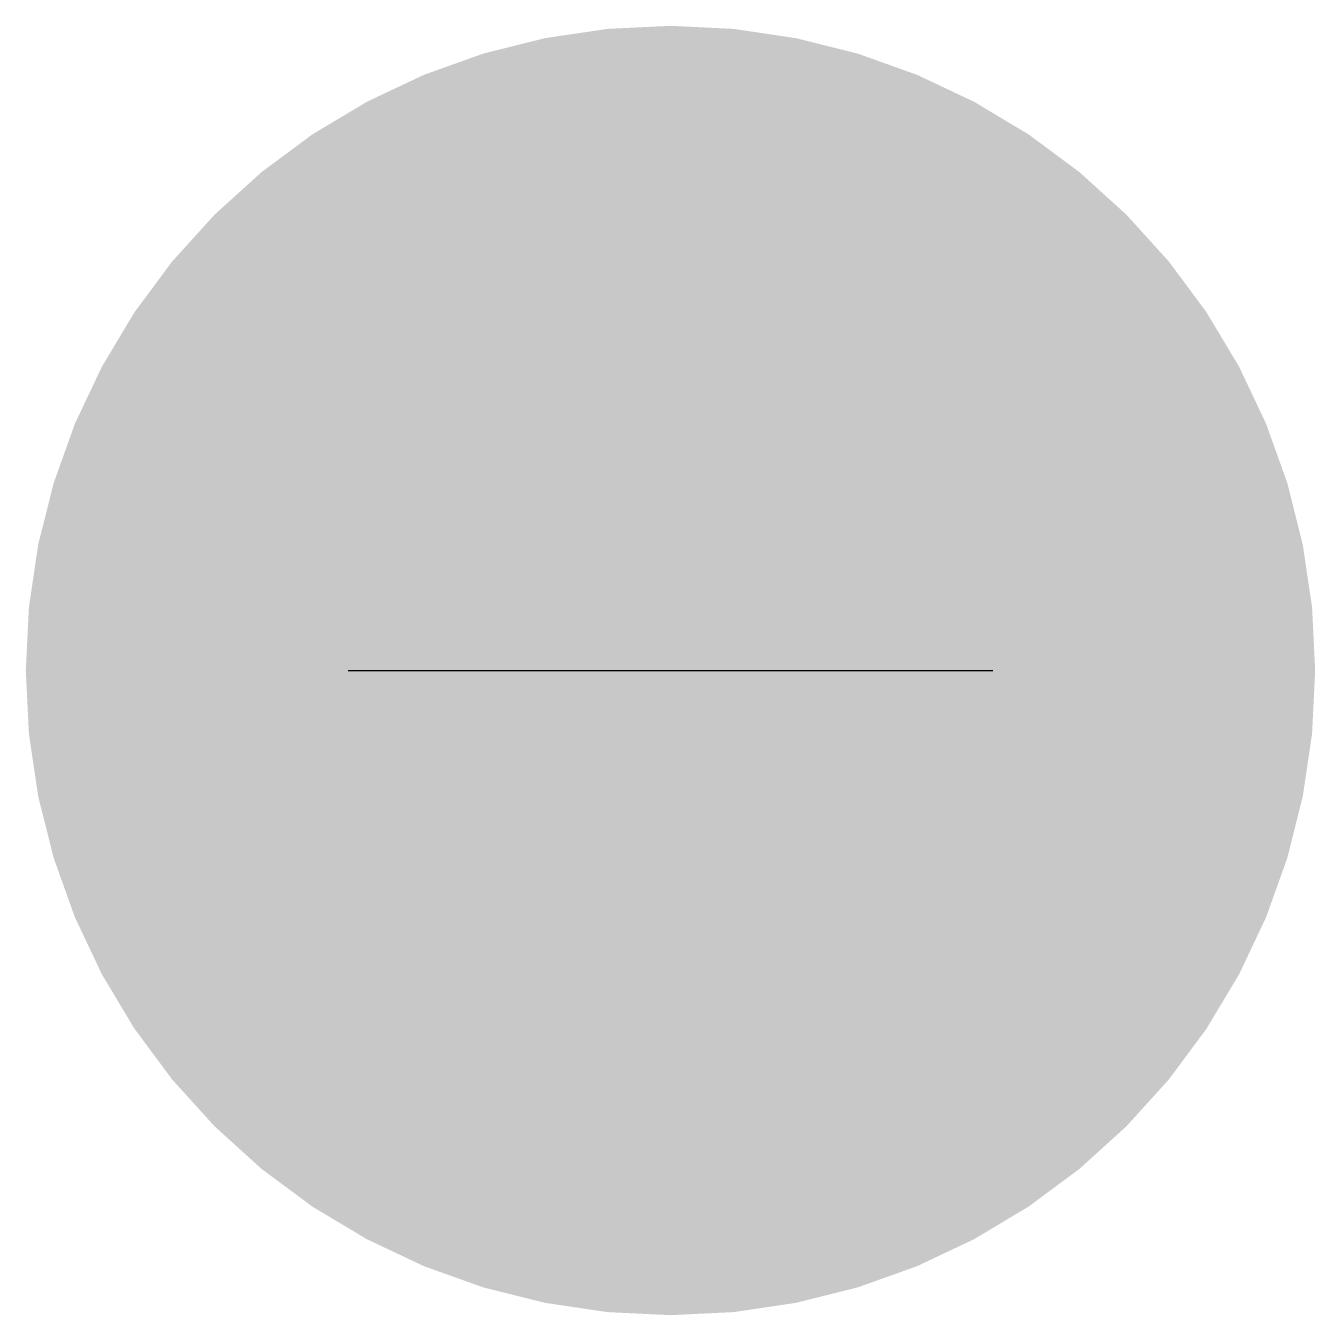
# Model space of a CAD drawing. Extents: x 0 to 2.94, y 0.01 to 2.95.
import ezdxf

# ---------------------------------------------------------------- set-up
doc = ezdxf.new("R2010")
doc.units = 0
doc.header["$MEASUREMENT"] = 0
doc.layers.get('0').update_dxf_attribs({"linetype": 'CONTINUOUS'})

msp = doc.modelspace()

# ---------------------------------------------------------------- linework, layer by layer
msp.add_line((0.7316, 1.477), (2.2017, 1.477))
at = {"const_width": 1.4701}
msp.add_lwpolyline([(0.7316, 1.477, 1), (2.2017, 1.477, 1)], format="xyb", close=True, dxfattribs=at)

doc.saveas('drawing.dxf')
